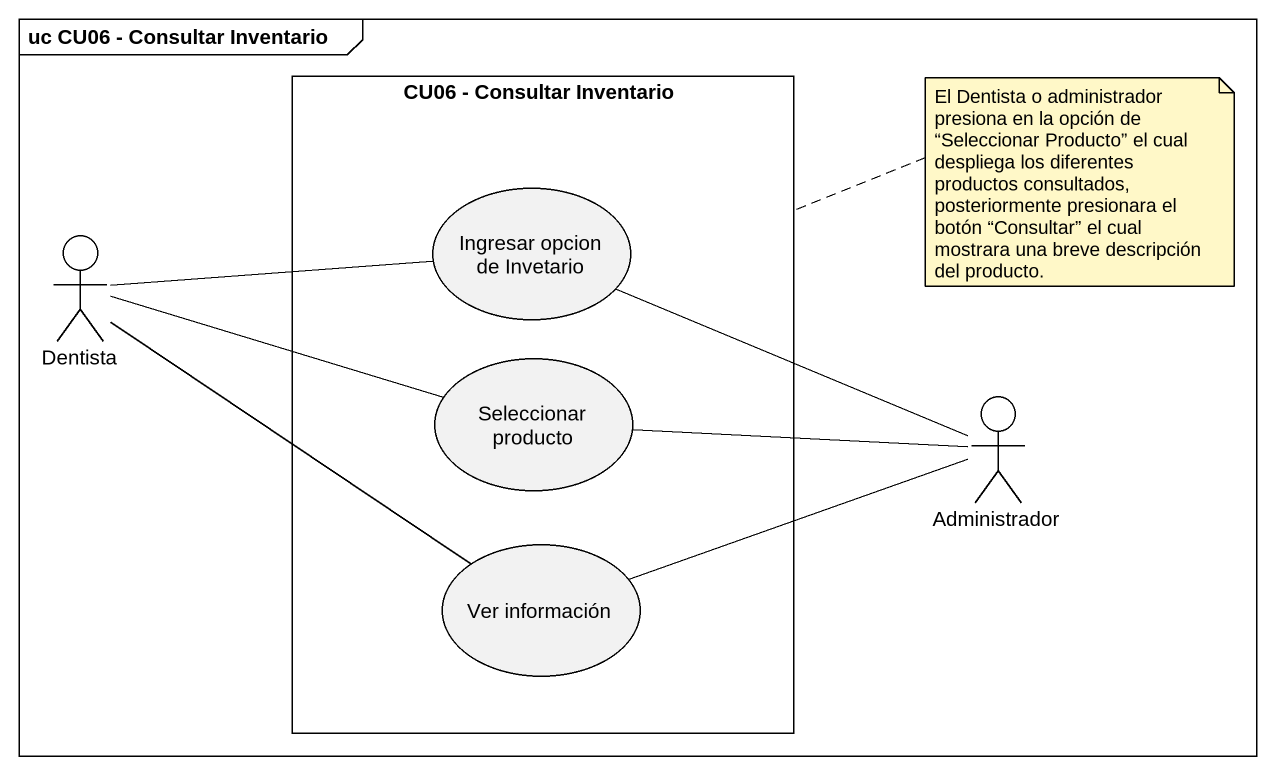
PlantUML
@startuml
mainframe uc CU06 - Consultar Inventario
rectangle "CU06 - Consultar Inventario" as CU06_Consultar_Inventario {
  usecase "Ingresar opcion de Invetario" as Ingresar_opcion_de_Invetario
  usecase "Seleccionar producto" as Seleccionar_producto
  usecase "Ver información" as Ver_información
}
actor Dentista
actor Administrador
Dentista -right- Ingresar_opcion_de_Invetario
Dentista -right- Seleccionar_producto
Dentista -- Ver_información
Administrador -left- Ingresar_opcion_de_Invetario
Administrador -left- Seleccionar_producto
Administrador -left- Ver_información
note right of CU06_Consultar_Inventario : El Dentista o administrador presiona en la opción de “Seleccionar Producto” el cual despliega los diferentes productos consultados, posteriormente presionara el botón “Consultar” el cual mostrara una breve descripción del producto.
@enduml
